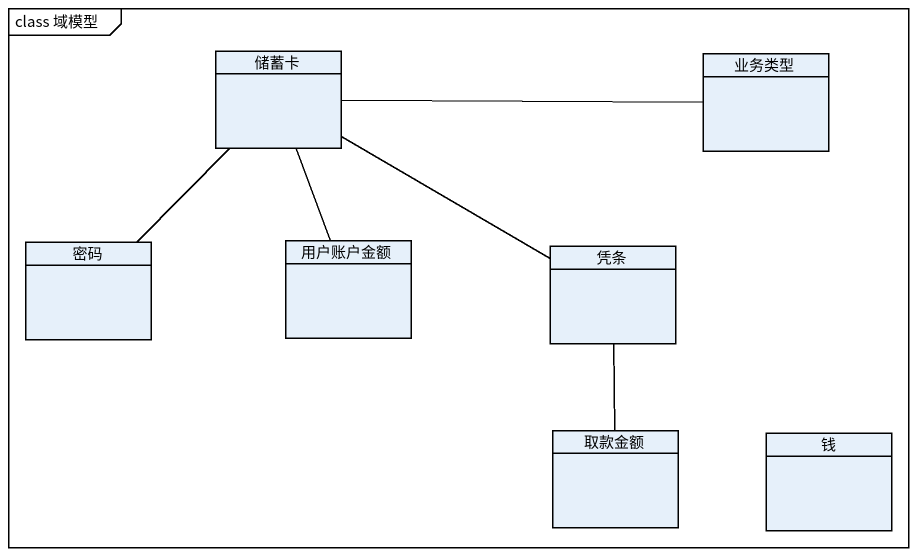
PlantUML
@startuml
mainframe class 域模型
hide circle
hide empty members
class 储蓄卡
class 业务类型
class 密码
class 用户账户金额
class 凭条
class 取款金额
class 钱
业务类型 -left- 储蓄卡
密码 -up- 储蓄卡
用户账户金额 -up- 储蓄卡
凭条 -left- 储蓄卡
取款金额 -up- 凭条
@enduml
